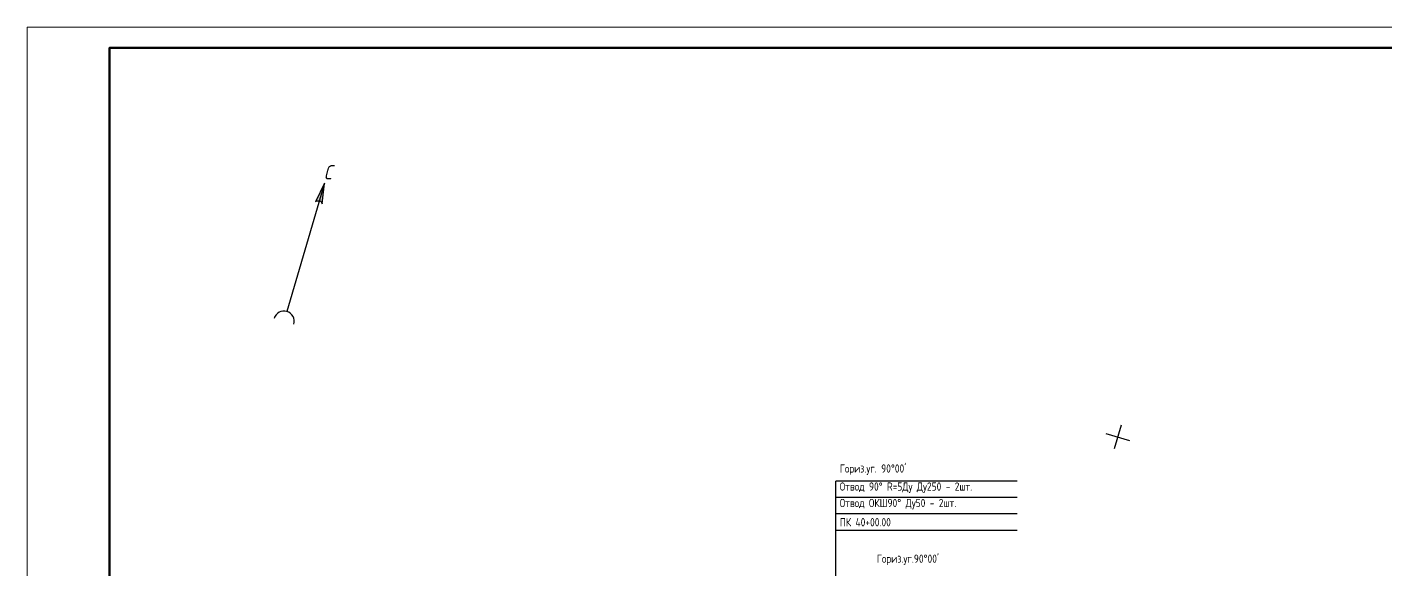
# Model space of a CAD drawing. Extents: x 27 to 1288, y -35 to 667.
# Drawn here: x 26.9 to 356.9, y 496.4 to 628.2 of the extents above; entities that cross this region are included whole.
import ezdxf
from ezdxf.enums import TextEntityAlignment as Align

# ---------------------------------------------------------------- set-up
doc = ezdxf.new("R2010")
doc.units = 0
for name, color, linetype, lineweight in [('ИИ_ГЕОЛОГИЯ_025', 7, 'Continuous', 25), ('ИИ_ГЕОСЕТКА_025', 3, 'Continuous', 25), ('ИИ_ОФОРМЛЕНИЕ_025', 7, 'Continuous', 25)]:
    doc.layers.add(name, color=color, linetype=linetype, lineweight=lineweight)
doc.layers.add('ТХ-Л', color=140, linetype='Continuous')
doc.styles.add('VNIPISIMPLEXCUR', font='simplex.shx', dxfattribs={"width": 0.8, "oblique": 15})

# ---------------------------------------------------------------- blocks, each defined once
blk = doc.blocks.new('ИИ05012')
at = {"color": 0, "linetype": 'Continuous', "flags": 128}
for points in [[(-3, 0), (3, 0)], [(0, 3), (0, -3)]]:
    blk.add_lwpolyline(points, dxfattribs=at)
blk = doc.blocks.new('ИИ17001')
at = {"linetype": 'Continuous', "lineweight": 25}
h = blk.add_hatch(color=0, dxfattribs=at)
edge = h.paths.add_edge_path()
edge.add_line((0.8816349035423094, 12.5), (4.440892098500626e-15, 17.5))
edge.add_line((4.440892098500626e-15, 17.5), (-0.8816349035423023, 12.5))
edge.add_arc((3.552713678800501e-15, 11.97271989685595), 1.027280103144051, 30.882412134272272, 149.1175878657276, ccw=False)
at = {"color": 0, "linetype": 'Continuous', "lineweight": 25}
blk.add_lwpolyline([(0.8816349035423094, 12.5), (4.440892098500626e-15, 17.5), (-0.8816349035423023, 12.5, -0.5671281819617832)], format="xyb", close=True, dxfattribs=at)
blk.add_lwpolyline([(4.440892098500626e-15, 17.5), (-3.552713678800501e-15, -15)], dxfattribs=at)
blk.add_arc((-4.440892098500626e-15, -17.5), 2.5, 0, 180, dxfattribs=at)
at = {"color": 0, "linetype": 'Continuous', "lineweight": 35, "style": 'VNIPISIMPLEXCUR', "oblique": 15, "width": 0.8, "flags": 8}
blk.add_attdef('NORTH', text='', height=3.5, dxfattribs=at).set_placement((5.329070518200751e-15, 20.25), align=Align.MIDDLE)
blk = doc.blocks.new('Siberia.Format{29e97dca-823b-4f4a-92bd-6423e5008af1}')
at = {"layer": 'ИИ_ГЕОЛОГИЯ_025', "color": 0, "linetype": 'Continuous', "lineweight": 15}
blk.add_lwpolyline([(0, 0), (1261, 0), (1261, 594), (0, 594), (0, 0)], dxfattribs=at)
at = {"layer": 'ИИ_ГЕОЛОГИЯ_025', "color": 0, "linetype": 'Continuous', "lineweight": 60}
blk.add_lwpolyline([(20, 5), (1256, 5), (1256, 589), (20, 589), (20, 5)], dxfattribs=at)

msp = doc.modelspace()

# ---------------------------------------------------------------- linework, layer by layer
at = {"layer": 'ТХ-Л'}
for p, q in [((267.3619450110839, 517.9872664112929, 342.96), (223.3143253220607, 517.9872664112929, 342.96)), ((223.3143253220605, 358.8625721743205, 342.96), (223.3143253220607, 517.9872664112929, 342.96)), ((267.3619450110839, 513.9872664112929, 342.96), (223.3143253220607, 513.9872664112929, 342.96)), ((267.3619450110839, 509.9872664112929, 342.96), (223.3143253220607, 509.9872664112929, 342.96)), ((267.3619450110839, 505.9872664112929, 342.96), (223.3143253220607, 505.9872664112929, 342.96))]:
    msp.add_line(p, q, dxfattribs=at)

# ---------------------------------------------------------------- block references
at = {"layer": 'ИИ_ГЕОЛОГИЯ_025', "linetype": 'Continuous'}
msp.add_blockref('Siberia.Format{29e97dca-823b-4f4a-92bd-6423e5008af1}', (26.94842812114666, 34.24243568330553), dxfattribs=at)
at = {"layer": 'ИИ_ГЕОСЕТКА_025', "rotation": 343.6268088678422}
msp.add_blockref('ИИ05012', (291.7888702574546, 528.6557475728987), dxfattribs=at)
at = {"layer": 'ИИ_ОФОРМЛЕНИЕ_025'}
ref = msp.add_blockref('ИИ17001', (94.26144682128933, 573.5764797828087), dxfattribs=dict(at, rotation=343.6268088678422))
ref.add_attrib('NORTH', 'С', dxfattribs={"layer": '0', "color": 0, "linetype": 'Continuous', "lineweight": 35, "height": 3.5, "style": 'VNIPISIMPLEXCUR', "oblique": 15, "width": 0.8, "flags": 8}).set_placement((99.96977116239276, 593.0052608360929), align=Align.MIDDLE)

# ---------------------------------------------------------------- texts
at = {"layer": 'ТХ-Л', "char_height": 2, "attachment_point": 1}
for s, insert, width in [("\\Fsimplex.shx;\\W0.8000000000;\\T1.0000000000;\\o\\lГориз.уг. 90°00'", (224.3143253220607, 522.0348854588676, 342.96), 20.57142857142856), ('{\\Fsimplex|c204;\\W0.8;Отвод 90° R=5Ду Ду250 - 2шт.}', (224.3143253220607, 517.65393307827, 342.96), 44.26666666666667), ('\\Fsimplex.shx;\\W0.8000000000;\\T1.0000000000;\\o\\lОтвод ОКШ90° Ду50 - 2шт.', (224.3143253220607, 513.65393307827, 342.96), 38.7047619047619), ('{\\Fsimplex|c204;\\W0.8;ПК 40+00.00}', (224.3143253220607, 508.9872664112929, 342.96), 17.06666666666666), ("\\Fsimplex.shx;\\W0.8000000000;\\T1.0000000000;\\o\\lГориз.уг.90°00'", (233.3143253220418, 500.1200368429865, 342.96), 19.12380952380952)]:
    msp.add_mtext(s, dxfattribs=dict(at, insert=insert, width=width))

doc.saveas('drawing.dxf')
